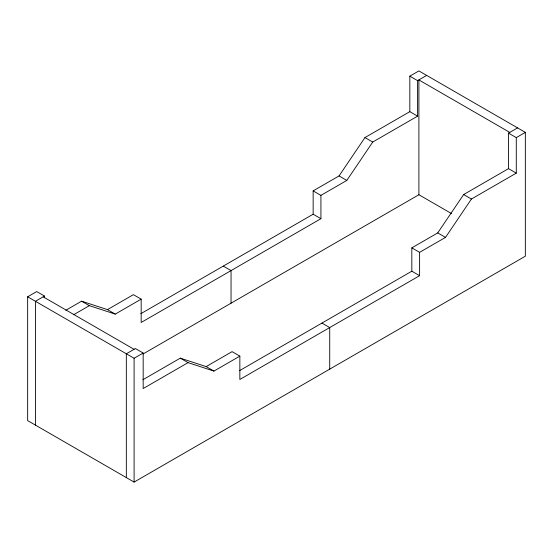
<?xml version="1.0" encoding="UTF-8"?>
<svg xmlns="http://www.w3.org/2000/svg" width="553" height="553" viewBox="0 0 553 553"><rect width="100%" height="100%" fill="white"/><g stroke="black" fill="none" stroke-linecap="round" stroke-linejoin="round"><path stroke-width="0.83" d="M140.821 313.71L313.15 214.218L313.15 190.889L339.051 175.93L364.952 137.573L409.828 111.665L417.598 116.151L417.598 80.634L409.828 76.148L409.828 111.665M313.15 190.889L320.92 195.375L346.821 180.416L372.722 142.059L417.598 116.151M239.504 370.683L411.833 271.191L411.833 247.862L437.741 232.91L463.642 194.552L508.511 168.644L516.288 173.13L516.288 137.614L525.35 132.381L525.35 256.198L134.102 482.085L27.65 420.619L27.65 296.802L36.712 291.562L44.489 296.049L44.489 297.742M411.833 247.862L419.609 252.348L445.511 237.396L471.412 199.039L516.288 173.13M27.65 296.802L35.42 301.288L44.489 296.049M35.42 425.105L35.42 301.288L126.333 353.775L135.402 348.542L143.172 353.028L143.172 388.545L188.048 362.637L213.949 371.084L239.85 356.132L239.85 379.462L419.609 275.677L419.609 252.348M426.667 75.402L417.598 80.634M508.511 168.644L508.511 133.128L517.58 127.895M409.828 76.148L418.898 70.915L525.35 132.381M65.883 310.24L81.588 301.171L107.489 309.625L115.259 314.111L141.167 299.152L141.167 322.482L320.92 218.705L320.92 195.375M73.653 314.726L89.358 305.657L115.259 314.111M107.489 309.625L133.391 294.666L141.167 299.152M126.333 477.598L126.333 353.775L134.102 358.261L143.172 353.028M143.082 353.975L418.898 194.739L451.559 213.596M142.881 379.738L180.278 358.15L206.179 366.598L213.949 371.084M206.179 366.598L232.08 351.646L239.85 356.132M509.811 132.423L418.898 79.936L418.898 194.739M508.511 133.128L516.288 137.614M364.952 137.573L372.722 142.059M463.642 194.552L471.412 199.039M339.051 175.93L346.821 180.416M437.741 232.91L445.511 237.396M313.15 214.218L320.92 218.705M411.833 271.191L419.609 275.677M223.274 266.111L231.043 270.597L231.043 303.196M321.957 323.083L329.726 327.57L329.726 369.141M81.588 301.171L89.358 305.657M180.278 358.15L188.048 362.637M43.189 296.843L134.102 349.33M134.102 358.261L134.102 482.085"/></g></svg>
